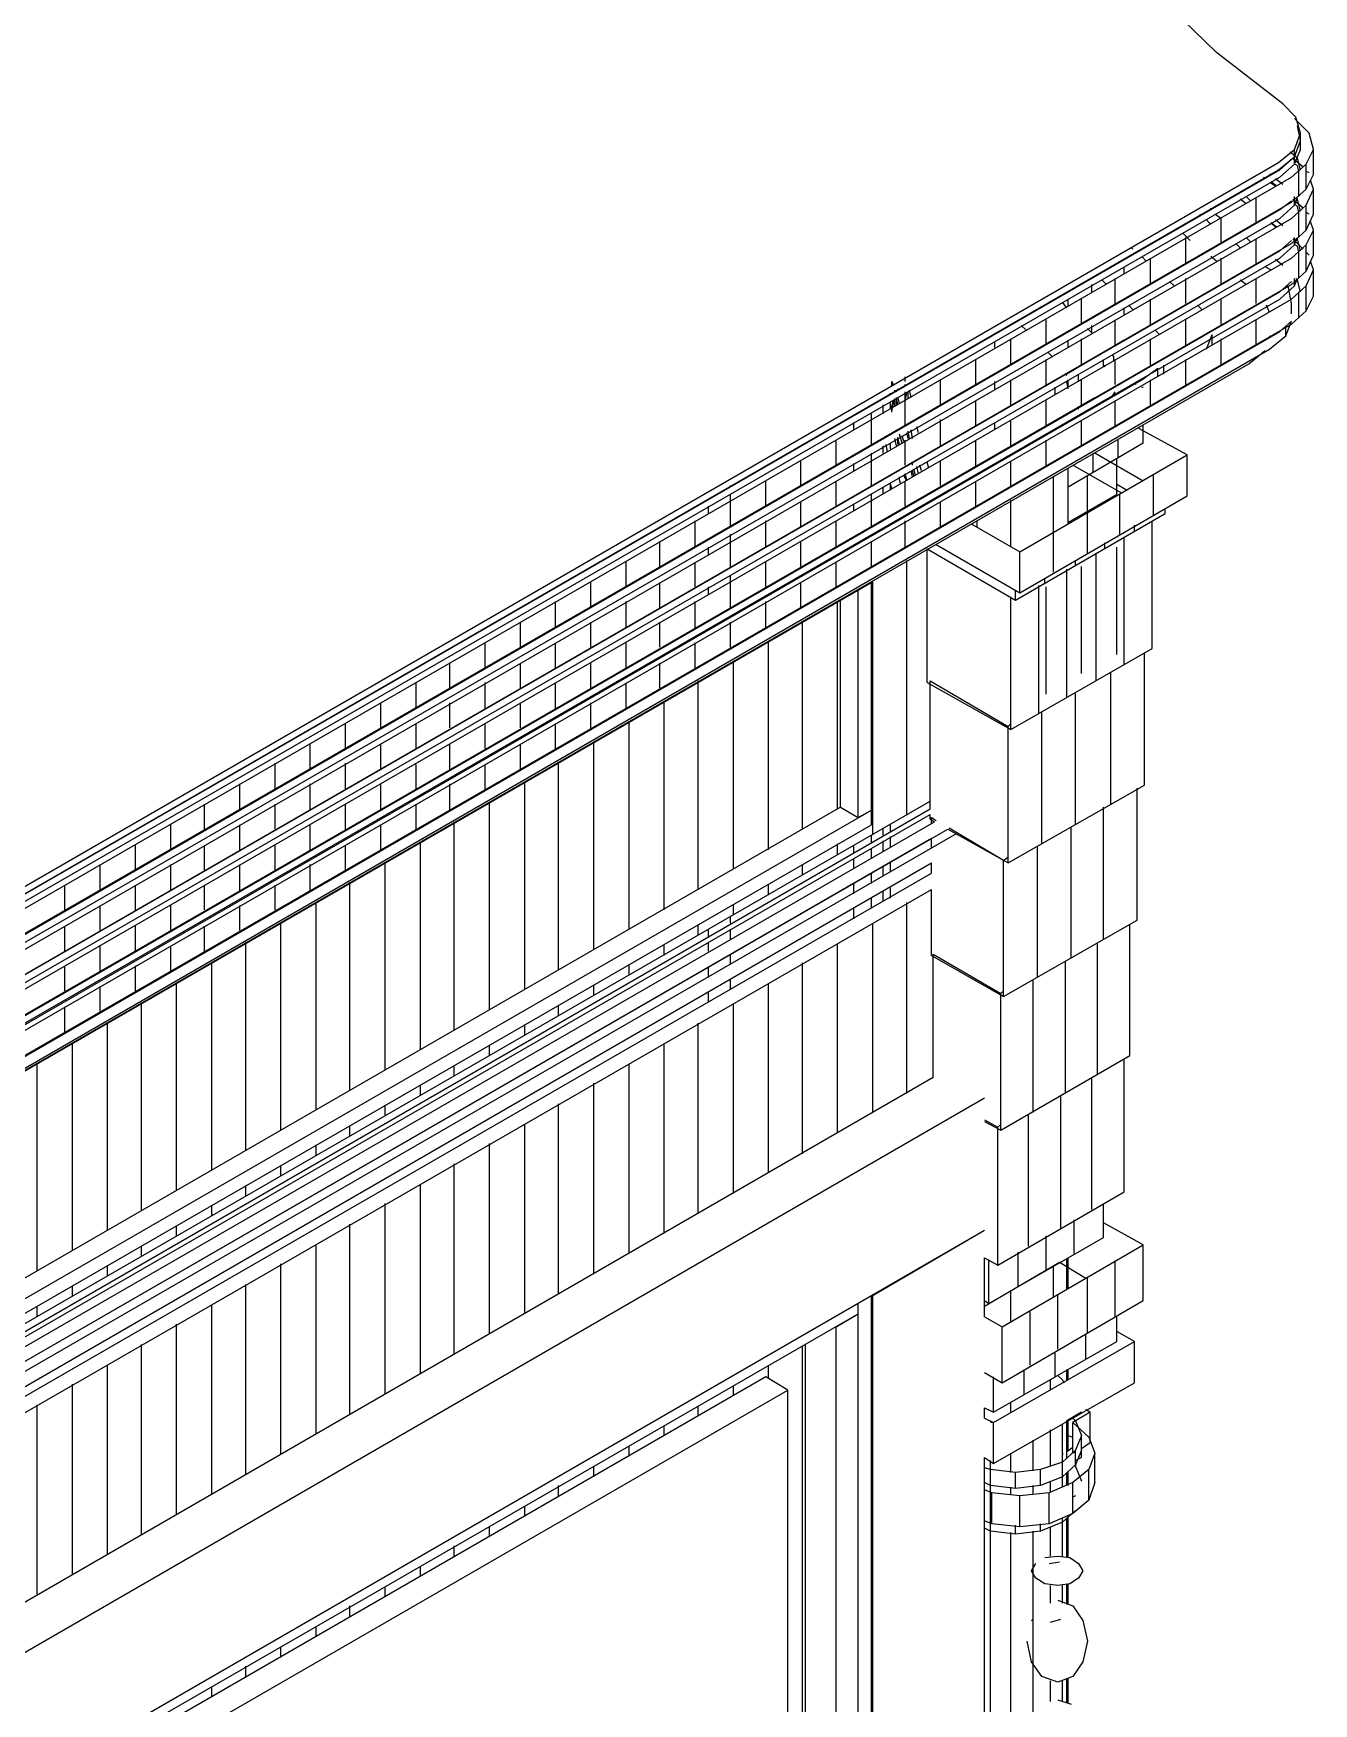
# Model space of a CAD drawing. Header units: inches. Extents: x 0.3 to 16.2, y 0.3 to 11.4.
# Drawn here: x 13.6809 to 14.024, y 8.4667 to 8.9146 of the extents above; entities that cross this region are included whole.
import ezdxf

# ---------------------------------------------------------------- set-up
doc = ezdxf.new("R2010")
doc.units = ezdxf.units.IN
doc.header["$LTSCALE"] = 0.009843
doc.header["$MEASUREMENT"] = 0
doc.layers.add('GEOMETRY', color=7, linetype='Continuous')

msp = doc.modelspace()

# ---------------------------------------------------------------- linework, layer by layer
at = {"layer": 'GEOMETRY'}
for p, q in [((13.99803, 8.90945), (13.98307, 8.92402)), ((14.01575, 8.89567), (13.99803, 8.90945)), ((14.01929, 8.89213), (14.01575, 8.89567)), ((14.02283, 8.8878), (14.0189, 8.89173)), ((14.02047, 8.8878), (14.01929, 8.89213)), ((14.02047, 8.88583), (14.01969, 8.88976)), ((14.0189, 8.88346), (14.02047, 8.8878)), ((14.0189, 8.88346), (14.02047, 8.8878)), ((14.0189, 8.8815), (14.02047, 8.88583)), ((14.0189, 8.8815), (14.02047, 8.88583)), ((14.0189, 8.8815), (14.02047, 8.88583)), ((14.02047, 8.88583), (14.02047, 8.8878)), ((14.02047, 8.88346), (14.02047, 8.88583)), ((14.02402, 8.88346), (14.02283, 8.8878)), ((14.01457, 8.87992), (14.0189, 8.88346)), ((14.01457, 8.87992), (14.0189, 8.88346)), ((14.01457, 8.87795), (14.0189, 8.8815)), ((14.01496, 8.87795), (14.0189, 8.8815)), ((14.01496, 8.87795), (14.0189, 8.8815)), ((14.01969, 8.8811), (14.01772, 8.88268)), ((14.01811, 8.88071), (14.01772, 8.88071)), ((14.0189, 8.88071), (14.0185, 8.8811)), ((14.0189, 8.8815), (14.0189, 8.88346)), ((14.0189, 8.87953), (14.02047, 8.88346)), ((14.0189, 8.87953), (14.0189, 8.8815)), ((14.02126, 8.87874), (14.0189, 8.88071)), ((14.02047, 8.87795), (14.01969, 8.8811)), ((14.02205, 8.87953), (14.02402, 8.88346)), ((14.02205, 8.87953), (14.02402, 8.88346)), ((14.02402, 8.87677), (14.02402, 8.88346)), ((13.32323, 8.48071), (14.01457, 8.87992)), ((13.32323, 8.48071), (14.01457, 8.87992)), ((13.32323, 8.47874), (14.01457, 8.87795)), ((13.32323, 8.47874), (14.01496, 8.87795)), ((13.32323, 8.47874), (14.01496, 8.87795)), ((14.0126, 8.87677), (14.0122, 8.87677)), ((14.01496, 8.87598), (14.0189, 8.87953)), ((14.01811, 8.87598), (14.02205, 8.87953)), ((14.01811, 8.87598), (14.02205, 8.87953)), ((14.01969, 8.87913), (14.0189, 8.87953)), ((14.02008, 8.87756), (14.01969, 8.87913)), ((14.02008, 8.87087), (14.02008, 8.87756)), ((14.02205, 8.87283), (14.02205, 8.87953)), ((14.02283, 8.87717), (14.02205, 8.87756)), ((14.02205, 8.87283), (14.02402, 8.87677)), ((13.32323, 8.47677), (14.01496, 8.87598)), ((13.32323, 8.4748), (14.01811, 8.87598)), ((13.32323, 8.4748), (14.01811, 8.87598)), ((14.00118, 8.87244), (14.00118, 8.87244)), ((14.00433, 8.87205), (14.00433, 8.87205)), ((14.01102, 8.87559), (14.01063, 8.87598)), ((14.01102, 8.87598), (14.01102, 8.87598)), ((14.01417, 8.87362), (14.0126, 8.8748)), ((14.01378, 8.87362), (14.0126, 8.87441)), ((14.01575, 8.87402), (14.01378, 8.87559)), ((14.01811, 8.86929), (14.02205, 8.87283)), ((14.02205, 8.8685), (14.02402, 8.87283)), ((14.02205, 8.8685), (14.02402, 8.87283)), ((14.02402, 8.87283), (14.02323, 8.8752)), ((14.02402, 8.86614), (14.02402, 8.87283)), ((13.32323, 8.46811), (14.01811, 8.86929)), ((13.32323, 8.46772), (14.01496, 8.86732)), ((13.32323, 8.46772), (14.01496, 8.86732)), ((13.32323, 8.46772), (14.01496, 8.86732)), ((13.99646, 8.86732), (13.99646, 8.86772)), ((14.00276, 8.87126), (14.00276, 8.87126)), ((14.00276, 8.87126), (14.00276, 8.87126)), ((14.00591, 8.8689), (14.00433, 8.87008)), ((14.00591, 8.8689), (14.00433, 8.87008)), ((14.00709, 8.86969), (14.00591, 8.87087)), ((14.00866, 8.86378), (14.00866, 8.87047)), ((14.01496, 8.86732), (14.01811, 8.86969)), ((14.01496, 8.86732), (14.01811, 8.86969)), ((14.01496, 8.86732), (14.01811, 8.86969)), ((14.01496, 8.86496), (14.0189, 8.8685)), ((14.01811, 8.86496), (14.02205, 8.8685)), ((14.01811, 8.86496), (14.02205, 8.8685)), ((14.0189, 8.86969), (14.0185, 8.87008)), ((14.0189, 8.8685), (14.0189, 8.87087)), ((14.0189, 8.8685), (14.01969, 8.87047)), ((14.02126, 8.86772), (14.0189, 8.86969)), ((14.01969, 8.86811), (14.0189, 8.8689)), ((14.01969, 8.87008), (14.01929, 8.87047)), ((14.02047, 8.86693), (14.01969, 8.87008)), ((14.02008, 8.86654), (14.01969, 8.86811)), ((14.02205, 8.86181), (14.02205, 8.8685)), ((13.32323, 8.46575), (14.01496, 8.86496)), ((13.32323, 8.46378), (14.01811, 8.86496)), ((13.32323, 8.46378), (14.01811, 8.86496)), ((13.9937, 8.86575), (13.9937, 8.86614)), ((13.99606, 8.86378), (13.99528, 8.86457)), ((13.99646, 8.86339), (13.99606, 8.86378)), ((13.99803, 8.86575), (13.99803, 8.86614)), ((13.99921, 8.86496), (13.99803, 8.86575)), ((13.99921, 8.85827), (13.99921, 8.86496)), ((14.01378, 8.8626), (14.0126, 8.86378)), ((14.01417, 8.8626), (14.0126, 8.86378)), ((14.01575, 8.86299), (14.01378, 8.86457)), ((14.02008, 8.85984), (14.02008, 8.86693)), ((14.02283, 8.86614), (14.02205, 8.86654)), ((14.02205, 8.86181), (14.02402, 8.86614)), ((14.02402, 8.86181), (14.02323, 8.86417)), ((13.32323, 8.45709), (14.01811, 8.85827)), ((13.9878, 8.8622), (13.9878, 8.8626)), ((13.99094, 8.85906), (13.98898, 8.86102)), ((13.98976, 8.85276), (13.98976, 8.85984)), ((14.00433, 8.85709), (14.00315, 8.85827)), ((14.00709, 8.85866), (14.00591, 8.85984)), ((14.00866, 8.85276), (14.00866, 8.85945)), ((14.01496, 8.8563), (14.01811, 8.85906)), ((14.01496, 8.8563), (14.01811, 8.85906)), ((14.01496, 8.8563), (14.01811, 8.85906)), ((14.01811, 8.85827), (14.02205, 8.86181)), ((14.0189, 8.85906), (14.0185, 8.85945)), ((14.0189, 8.85787), (14.0189, 8.85984)), ((14.0189, 8.85787), (14.01969, 8.85984)), ((14.02126, 8.85669), (14.0189, 8.85906)), ((14.01969, 8.85945), (14.01929, 8.85945)), ((14.02047, 8.8563), (14.01969, 8.85945)), ((14.02205, 8.85787), (14.02402, 8.86181)), ((14.02205, 8.85787), (14.02402, 8.86181)), ((14.02402, 8.85512), (14.02402, 8.86181)), ((13.32323, 8.45709), (14.01496, 8.8563)), ((13.32323, 8.45709), (14.01496, 8.8563)), ((13.32323, 8.45709), (14.01496, 8.8563)), ((13.32323, 8.45472), (14.01496, 8.85433)), ((13.32323, 8.45315), (14.01811, 8.85433)), ((13.32323, 8.45315), (14.01811, 8.85433)), ((13.97323, 8.85394), (13.97323, 8.85394)), ((13.97559, 8.85669), (13.9752, 8.85709)), ((13.97638, 8.85591), (13.97638, 8.85591)), ((13.97913, 8.85354), (13.97795, 8.85472)), ((13.98031, 8.84724), (13.98031, 8.85433)), ((13.99803, 8.85354), (13.99646, 8.85472)), ((13.99921, 8.84724), (13.99921, 8.85433)), ((14.01575, 8.85236), (14.01378, 8.85394)), ((14.01496, 8.85433), (14.0189, 8.85787)), ((14.01811, 8.85433), (14.02205, 8.85787)), ((14.01811, 8.85433), (14.02205, 8.85787)), ((14.01969, 8.85748), (14.0189, 8.85787)), ((14.02008, 8.85591), (14.01969, 8.85748)), ((14.02008, 8.84921), (14.02008, 8.85591)), ((14.02205, 8.85079), (14.02205, 8.85787)), ((14.02283, 8.85512), (14.02205, 8.85591)), ((14.02205, 8.85079), (14.02402, 8.85512)), ((13.96575, 8.84961), (13.96575, 8.84961)), ((13.97323, 8.85), (13.97323, 8.85197)), ((14.0126, 8.85118), (14.01102, 8.85197)), ((14.01811, 8.84724), (14.02205, 8.85079)), ((14.02205, 8.84685), (14.02402, 8.85118)), ((14.02205, 8.84685), (14.02402, 8.85118)), ((14.02402, 8.85118), (14.02323, 8.85354)), ((14.02402, 8.84409), (14.02402, 8.85118)), ((13.32323, 8.44646), (14.01811, 8.84724)), ((13.32323, 8.44606), (14.01496, 8.84528)), ((13.32323, 8.44606), (14.01496, 8.84528)), ((13.32323, 8.44606), (14.01496, 8.84528)), ((13.95827, 8.84528), (13.95827, 8.84528)), ((13.96457, 8.84921), (13.96457, 8.84921)), ((13.96457, 8.84528), (13.96457, 8.84724)), ((13.9685, 8.84724), (13.96732, 8.84843)), ((13.97087, 8.84213), (13.97087, 8.84882)), ((13.98661, 8.84685), (13.98543, 8.84803)), ((13.98976, 8.84213), (13.98976, 8.84882)), ((14.00591, 8.84724), (14.00433, 8.84843)), ((14.00866, 8.84213), (14.00866, 8.84882)), ((14.01496, 8.84528), (14.01811, 8.84803)), ((14.01496, 8.84528), (14.01811, 8.84803)), ((14.01496, 8.84528), (14.01811, 8.84803)), ((14.01496, 8.84331), (14.0189, 8.84685)), ((14.01732, 8.84646), (14.01693, 8.84685)), ((14.01811, 8.84213), (14.01732, 8.84646)), ((14.01811, 8.84331), (14.02205, 8.84685)), ((14.01811, 8.84331), (14.02205, 8.84685)), ((14.0189, 8.84685), (14.0189, 8.84882)), ((14.0189, 8.84685), (14.01969, 8.84882)), ((14.01969, 8.84843), (14.01929, 8.84882)), ((14.02047, 8.84528), (14.01969, 8.84843)), ((14.02008, 8.83819), (14.02008, 8.84528)), ((14.02205, 8.84016), (14.02205, 8.84685)), ((13.32323, 8.44409), (14.01496, 8.84331)), ((13.32323, 8.44213), (14.01811, 8.84331)), ((13.32323, 8.44213), (14.01811, 8.84331)), ((13.95512, 8.8437), (13.95512, 8.8437)), ((13.95787, 8.84094), (13.95669, 8.84252)), ((13.95827, 8.84134), (13.95827, 8.84331)), ((13.96181, 8.83661), (13.96181, 8.84331)), ((13.97323, 8.83898), (13.97323, 8.84094)), ((13.97559, 8.84055), (13.97441, 8.84173)), ((13.98031, 8.83661), (13.98031, 8.84331)), ((13.99409, 8.84055), (13.99291, 8.84173)), ((13.99291, 8.84173), (13.99291, 8.84173)), ((13.99921, 8.83661), (13.99921, 8.84331)), ((14.0122, 8.83976), (14.01142, 8.84173)), ((14.01811, 8.84173), (14.01811, 8.84213)), ((14.01811, 8.84173), (14.01811, 8.84213)), ((14.01811, 8.83937), (14.01811, 8.84213)), ((14.02205, 8.84016), (14.02402, 8.84409)), ((13.32323, 8.43543), (14.01811, 8.83661)), ((13.94449, 8.8374), (13.94449, 8.8374)), ((13.94685, 8.83504), (13.94567, 8.83622)), ((13.95236, 8.8311), (13.95236, 8.8378)), ((13.96457, 8.83425), (13.96457, 8.83622)), ((13.97087, 8.8311), (13.97087, 8.8378)), ((13.98031, 8.83622), (13.98031, 8.83661)), ((13.98976, 8.8311), (13.98976, 8.8378)), ((14.00866, 8.8311), (14.00866, 8.8378)), ((14.01496, 8.83465), (14.01811, 8.8374)), ((14.01654, 8.83346), (14.01811, 8.8374)), ((14.01654, 8.83346), (14.01654, 8.83583)), ((14.01811, 8.83661), (14.02205, 8.84016)), ((13.32323, 8.43504), (14.01496, 8.83465)), ((13.93858, 8.83425), (13.93858, 8.83425)), ((13.93858, 8.83031), (13.93858, 8.83189)), ((13.94291, 8.82559), (13.94291, 8.83268)), ((13.97323, 8.83228), (13.95787, 8.82323)), ((13.95827, 8.83031), (13.95827, 8.83228)), ((13.96181, 8.82559), (13.96181, 8.83268)), ((13.96457, 8.83425), (13.96339, 8.83543)), ((13.98031, 8.82559), (13.98031, 8.83268)), ((13.98268, 8.83386), (13.9815, 8.83504)), ((13.99528, 8.82992), (13.99685, 8.83386)), ((13.99528, 8.82992), (13.99685, 8.83386)), ((13.99685, 8.8311), (13.99685, 8.83386)), ((13.99921, 8.82559), (13.99921, 8.83268)), ((14.0122, 8.82992), (14.01654, 8.83346)), ((14.0122, 8.83307), (14.0126, 8.83346)), ((13.32323, 8.43189), (14.0122, 8.82992)), ((13.93346, 8.82047), (13.93346, 8.82717)), ((13.95236, 8.82047), (13.95236, 8.82717)), ((13.95394, 8.82795), (13.95276, 8.82913)), ((13.96772, 8.8252), (13.96772, 8.82717)), ((13.97047, 8.82795), (13.97008, 8.82835)), ((13.97047, 8.82677), (13.97047, 8.82795)), ((13.97087, 8.82047), (13.97087, 8.82717)), ((13.98976, 8.82047), (13.98976, 8.82717)), ((14.00669, 8.82598), (14.01102, 8.82953)), ((13.32283, 8.4311), (14.00669, 8.82598)), ((13.91457, 8.82126), (13.91457, 8.82244)), ((13.91457, 8.82126), (13.91457, 8.82244)), ((13.95787, 8.82283), (13.95748, 8.82323)), ((13.96102, 8.82126), (13.96102, 8.82323)), ((13.96772, 8.82559), (13.96811, 8.8252)), ((13.97795, 8.82165), (13.98228, 8.8248)), ((13.97795, 8.82165), (13.98228, 8.8248)), ((13.98228, 8.82244), (13.98228, 8.8248)), ((13.98386, 8.82323), (13.98386, 8.82559)), ((13.32087, 8.44213), (13.97795, 8.82165)), ((13.32087, 8.44213), (13.97795, 8.82165)), ((13.91063, 8.81772), (13.91063, 8.81811)), ((13.91142, 8.82047), (13.91102, 8.82126)), ((13.91102, 8.82008), (13.91102, 8.82126)), ((13.91102, 8.82008), (13.91102, 8.82047)), ((13.91102, 8.82008), (13.91102, 8.82047)), ((13.91102, 8.82008), (13.91102, 8.82047)), ((13.91142, 8.8185), (13.91142, 8.8185)), ((13.91142, 8.81811), (13.91142, 8.8185)), ((13.91142, 8.8185), (13.91142, 8.8185)), ((13.91142, 8.8185), (13.91142, 8.8185)), ((13.91181, 8.8185), (13.91181, 8.8189)), ((13.91181, 8.8185), (13.91181, 8.8185)), ((13.9122, 8.8185), (13.9122, 8.8189)), ((13.9126, 8.8189), (13.9126, 8.81929)), ((13.91457, 8.82008), (13.91457, 8.82047)), ((13.91457, 8.82008), (13.91457, 8.82047)), ((13.91457, 8.81614), (13.91457, 8.8185)), ((13.91457, 8.81614), (13.91457, 8.8185)), ((13.91457, 8.81614), (13.91496, 8.81811)), ((13.91496, 8.82047), (13.91496, 8.82047)), ((13.91496, 8.82047), (13.91496, 8.82047)), ((13.91535, 8.81654), (13.91535, 8.8185)), ((13.91575, 8.82087), (13.91575, 8.82087)), ((13.91614, 8.81693), (13.91575, 8.8189)), ((13.92402, 8.81496), (13.92402, 8.82165)), ((13.93858, 8.81929), (13.93858, 8.82126)), ((13.94291, 8.81496), (13.94291, 8.82165)), ((13.95472, 8.81772), (13.95472, 8.81969)), ((13.95827, 8.81929), (13.95787, 8.82126)), ((13.95827, 8.81969), (13.95827, 8.82165)), ((13.96181, 8.81496), (13.96181, 8.82165)), ((13.97008, 8.81732), (13.97087, 8.8185)), ((13.97598, 8.82087), (13.97638, 8.82047)), ((13.97795, 8.81969), (13.97835, 8.81969)), ((13.98031, 8.81496), (13.98031, 8.82165)), ((13.31969, 8.44409), (13.96535, 8.81693)), ((13.31969, 8.44409), (13.96535, 8.81693)), ((13.90551, 8.81496), (13.90551, 8.81496)), ((13.90866, 8.81299), (13.90866, 8.81496)), ((13.90866, 8.81299), (13.90866, 8.81496)), ((13.90906, 8.81693), (13.90906, 8.81693)), ((13.90906, 8.81693), (13.90906, 8.81693)), ((13.91063, 8.81378), (13.91063, 8.81575)), ((13.91102, 8.81299), (13.91142, 8.81614)), ((13.91102, 8.81457), (13.91142, 8.81614)), ((13.91102, 8.81457), (13.91142, 8.81614)), ((13.91102, 8.81417), (13.91102, 8.81457)), ((13.91102, 8.81299), (13.91102, 8.81457)), ((13.91181, 8.81457), (13.91142, 8.81614)), ((13.91181, 8.81457), (13.91181, 8.81654)), ((13.9126, 8.81496), (13.9122, 8.81693)), ((13.9122, 8.81496), (13.9122, 8.81654)), ((13.91299, 8.81535), (13.9126, 8.81693)), ((13.91457, 8.80945), (13.91457, 8.81614)), ((13.93346, 8.80945), (13.93346, 8.81614)), ((13.95236, 8.80945), (13.95236, 8.81614)), ((13.96102, 8.81378), (13.96102, 8.81457)), ((13.97087, 8.80945), (13.97087, 8.81614)), ((13.90079, 8.8122), (13.90079, 8.8122)), ((13.90079, 8.8122), (13.90079, 8.8122)), ((13.90079, 8.80827), (13.90079, 8.81024)), ((13.90079, 8.80827), (13.90079, 8.81024)), ((13.90551, 8.81102), (13.90551, 8.8126)), ((13.90551, 8.80394), (13.90551, 8.81102)), ((13.90866, 8.81299), (13.90866, 8.81299)), ((13.90866, 8.8126), (13.90866, 8.81299)), ((13.91811, 8.80748), (13.91772, 8.80906)), ((13.92402, 8.80394), (13.92402, 8.81102)), ((13.93858, 8.80827), (13.93858, 8.81024)), ((13.94291, 8.80394), (13.94291, 8.81063)), ((13.96181, 8.80394), (13.96181, 8.81063)), ((13.97835, 8.80472), (13.97835, 8.80945)), ((13.89606, 8.79882), (13.89606, 8.80551)), ((13.91063, 8.80315), (13.91063, 8.80472)), ((13.9122, 8.80394), (13.91181, 8.80591)), ((13.91299, 8.80433), (13.9126, 8.8063)), ((13.9126, 8.80433), (13.9126, 8.80591)), ((13.91299, 8.80827), (13.91299, 8.80866)), ((13.91378, 8.80472), (13.91299, 8.80709)), ((13.91417, 8.80512), (13.91378, 8.80669)), ((13.91457, 8.79882), (13.91457, 8.80551)), ((13.91535, 8.80591), (13.91496, 8.80748)), ((13.91575, 8.80591), (13.91535, 8.80787)), ((13.91654, 8.80591), (13.91614, 8.80827)), ((13.93346, 8.79843), (13.93346, 8.80551)), ((13.95236, 8.79843), (13.95236, 8.80551)), ((13.97835, 8.80472), (13.95827, 8.79291)), ((13.97165, 8.80079), (13.97165, 8.80551)), ((13.99016, 8.80157), (13.97717, 8.80866)), ((13.88661, 8.79331), (13.88661, 8.8)), ((13.90551, 8.8), (13.90551, 8.80197)), ((13.90551, 8.79331), (13.90551, 8.8)), ((13.90866, 8.80197), (13.90866, 8.80394)), ((13.90984, 8.80236), (13.90945, 8.80433)), ((13.92402, 8.79331), (13.92402, 8.8)), ((13.94291, 8.79331), (13.94291, 8.8)), ((13.94528, 8.77559), (13.99016, 8.80157)), ((13.94528, 8.77559), (13.99016, 8.80157)), ((13.96496, 8.79685), (13.96496, 8.80197)), ((13.97835, 8.79449), (13.96535, 8.80197)), ((13.97126, 8.79094), (13.97126, 8.80039)), ((13.99016, 8.79055), (13.99016, 8.80157)), ((13.90079, 8.79724), (13.90079, 8.79921)), ((13.90079, 8.79724), (13.90079, 8.79921)), ((13.91299, 8.79488), (13.91299, 8.79567)), ((13.91496, 8.79449), (13.91417, 8.79606)), ((13.91496, 8.79488), (13.91457, 8.79646)), ((13.91654, 8.79567), (13.91614, 8.79724)), ((13.91654, 8.79882), (13.91654, 8.79961)), ((13.91693, 8.79567), (13.91654, 8.79724)), ((13.91732, 8.79606), (13.91693, 8.79764)), ((13.91811, 8.79646), (13.91772, 8.79843)), ((13.9189, 8.79724), (13.9185, 8.79882)), ((13.92087, 8.79803), (13.92047, 8.79961)), ((13.95433, 8.78071), (13.95433, 8.79567)), ((13.95827, 8.79291), (13.95827, 8.79803)), ((13.95827, 8.78307), (13.95827, 8.79803)), ((13.95827, 8.78307), (13.95827, 8.79803)), ((13.97244, 8.79134), (13.95945, 8.79882)), ((13.96339, 8.78661), (13.96339, 8.79606)), ((13.9811, 8.78543), (13.9811, 8.79606)), ((13.86772, 8.79291), (13.86772, 8.79331)), ((13.86772, 8.79291), (13.86772, 8.79331)), ((13.87717, 8.7878), (13.87717, 8.79449)), ((13.89606, 8.7878), (13.89606, 8.79449)), ((13.90866, 8.79094), (13.90866, 8.79291)), ((13.91063, 8.7937), (13.91063, 8.79409)), ((13.91063, 8.79213), (13.91063, 8.79409)), ((13.91102, 8.79252), (13.91063, 8.7937)), ((13.91339, 8.7937), (13.91299, 8.79488)), ((13.91457, 8.7878), (13.91457, 8.79449)), ((13.93346, 8.7878), (13.93346, 8.79449)), ((13.95827, 8.79291), (13.95827, 8.79331)), ((13.97126, 8.7937), (13.97402, 8.79213)), ((13.86181, 8.78976), (13.86181, 8.78976)), ((13.86181, 8.78583), (13.86181, 8.7878)), ((13.86772, 8.78898), (13.86772, 8.79094)), ((13.86772, 8.78898), (13.86772, 8.79094)), ((13.86772, 8.78228), (13.86772, 8.78937)), ((13.88661, 8.78228), (13.88661, 8.78898)), ((13.90079, 8.78661), (13.90079, 8.78819)), ((13.90079, 8.78661), (13.90079, 8.78819)), ((13.90551, 8.78898), (13.90551, 8.79094)), ((13.90551, 8.78228), (13.90551, 8.78898)), ((13.92402, 8.78228), (13.92402, 8.78898)), ((13.94291, 8.77677), (13.94291, 8.78937)), ((13.94528, 8.76457), (13.99016, 8.79055)), ((13.97126, 8.79094), (13.95827, 8.78346)), ((13.97205, 8.78031), (13.97205, 8.79094)), ((13.98425, 8.78583), (13.98425, 8.78701)), ((13.85827, 8.77717), (13.85827, 8.78386)), ((13.87717, 8.77677), (13.87717, 8.78386)), ((13.89606, 8.77677), (13.89606, 8.78386)), ((13.91457, 8.77677), (13.91457, 8.78386)), ((13.93228, 8.78307), (13.94528, 8.77559)), ((13.93228, 8.78307), (13.94528, 8.77559)), ((13.93386, 8.78228), (13.93386, 8.78386)), ((13.94409, 8.7626), (13.98425, 8.78583)), ((13.96339, 8.7752), (13.96339, 8.78583)), ((13.97598, 8.7811), (13.97598, 8.78268)), ((13.98071, 8.74961), (13.98071, 8.78386)), ((13.84882, 8.77165), (13.84882, 8.77835)), ((13.86772, 8.77835), (13.86772, 8.78031)), ((13.86772, 8.77835), (13.86772, 8.78031)), ((13.86772, 8.77165), (13.86772, 8.77835)), ((13.88661, 8.77165), (13.88661, 8.77835)), ((13.90551, 8.77165), (13.90551, 8.77835)), ((13.95433, 8.77008), (13.95433, 8.78071)), ((13.96811, 8.77638), (13.96811, 8.77795)), ((13.97323, 8.74528), (13.97323, 8.77953)), ((13.86181, 8.7748), (13.86181, 8.77677)), ((13.91496, 8.70512), (13.91496, 8.77323)), ((13.92047, 8.77638), (13.94409, 8.7626)), ((13.92047, 8.74055), (13.92047, 8.77638)), ((13.92283, 8.77756), (13.94528, 8.76457)), ((13.94528, 8.76457), (13.94528, 8.77559)), ((13.96024, 8.77205), (13.96024, 8.77323)), ((13.96575, 8.74094), (13.96575, 8.7752)), ((13.97126, 8.74803), (13.97126, 8.77677)), ((13.83976, 8.76614), (13.83976, 8.77283)), ((13.85827, 8.76614), (13.85827, 8.77283)), ((13.86772, 8.76732), (13.86772, 8.76929)), ((13.86772, 8.76732), (13.86772, 8.76929)), ((13.87717, 8.76614), (13.87717, 8.77283)), ((13.89606, 8.76614), (13.89606, 8.77283)), ((13.95787, 8.73661), (13.95787, 8.77087)), ((13.96181, 8.74291), (13.96181, 8.77165)), ((13.3748, 8.46102), (13.90551, 8.76732)), ((13.83031, 8.76063), (13.83031, 8.76732)), ((13.84882, 8.76063), (13.84882, 8.76732)), ((13.86181, 8.76417), (13.86181, 8.76614)), ((13.86772, 8.76063), (13.86772, 8.76732)), ((13.88661, 8.76063), (13.88661, 8.76732)), ((13.90197, 8.76535), (13.90551, 8.76732)), ((13.90197, 8.76535), (13.90551, 8.76732)), ((13.90197, 8.70433), (13.90197, 8.76535)), ((13.90551, 8.7063), (13.90551, 8.76732)), ((13.90591, 8.69961), (13.90591, 8.76772)), ((13.94409, 8.7626), (13.94409, 8.76535)), ((13.95039, 8.73228), (13.95039, 8.76654)), ((13.95197, 8.76732), (13.95197, 8.7685)), ((13.95236, 8.7374), (13.95236, 8.76614)), ((13.82087, 8.75512), (13.82087, 8.7622)), ((13.83976, 8.75512), (13.83976, 8.7622)), ((13.85827, 8.75512), (13.85827, 8.7622)), ((13.87717, 8.75512), (13.87717, 8.7622)), ((13.89646, 8.70669), (13.89646, 8.7622)), ((13.89724, 8.70709), (13.89724, 8.7626)), ((13.94291, 8.72795), (13.94291, 8.76339)), ((13.94291, 8.72953), (13.94291, 8.76339)), ((13.81142, 8.75), (13.81142, 8.75669)), ((13.83031, 8.75), (13.83031, 8.75669)), ((13.84882, 8.75), (13.84882, 8.75669)), ((13.86772, 8.75), (13.86772, 8.75669)), ((13.88701, 8.70118), (13.88701, 8.75709)), ((13.80197, 8.74449), (13.80197, 8.75118)), ((13.82087, 8.74449), (13.82087, 8.75118)), ((13.83976, 8.74449), (13.83976, 8.75118)), ((13.85827, 8.74449), (13.85827, 8.75118)), ((13.87795, 8.69567), (13.87795, 8.75157)), ((13.94291, 8.72795), (13.98071, 8.74961)), ((13.97874, 8.71299), (13.97874, 8.74843)), ((13.79252, 8.73898), (13.79252, 8.74567)), ((13.81142, 8.73898), (13.81142, 8.74567)), ((13.83031, 8.73898), (13.83031, 8.74567)), ((13.84882, 8.73898), (13.84882, 8.74567)), ((13.8685, 8.69055), (13.8685, 8.74606)), ((13.96969, 8.70787), (13.96969, 8.74331)), ((13.78346, 8.73346), (13.78346, 8.74055)), ((13.80197, 8.73346), (13.80197, 8.74055)), ((13.82087, 8.73346), (13.82087, 8.74055)), ((13.83976, 8.73346), (13.83976, 8.74016)), ((13.85906, 8.68504), (13.85906, 8.74094)), ((13.92047, 8.74055), (13.94291, 8.72795)), ((13.92126, 8.74094), (13.94213, 8.72874)), ((13.92126, 8.74094), (13.94213, 8.72874)), ((13.92126, 8.70669), (13.92126, 8.74094)), ((13.96024, 8.70236), (13.96024, 8.7378)), ((13.96969, 8.71181), (13.96969, 8.74055)), ((13.77402, 8.72835), (13.77402, 8.73504)), ((13.79252, 8.72835), (13.79252, 8.73504)), ((13.81142, 8.72835), (13.81142, 8.73504)), ((13.83031, 8.72795), (13.83031, 8.73504)), ((13.85, 8.67953), (13.85, 8.73543)), ((13.96024, 8.70669), (13.96024, 8.73543)), ((13.76457, 8.72283), (13.76457, 8.72953)), ((13.78346, 8.72283), (13.78346, 8.72953)), ((13.80197, 8.72283), (13.80197, 8.72953)), ((13.82087, 8.72283), (13.82087, 8.72953)), ((13.84055, 8.67441), (13.84055, 8.72992)), ((13.94213, 8.72874), (13.94291, 8.72953)), ((13.94213, 8.72874), (13.94291, 8.72953)), ((13.94213, 8.69213), (13.94213, 8.72874)), ((13.95118, 8.69724), (13.95118, 8.73268)), ((13.95118, 8.70118), (13.95118, 8.72992)), ((13.75512, 8.71732), (13.75512, 8.72402)), ((13.77402, 8.71732), (13.77402, 8.72402)), ((13.79252, 8.71732), (13.79252, 8.72402)), ((13.81142, 8.71732), (13.81142, 8.72402)), ((13.8311, 8.6689), (13.8311, 8.72441)), ((13.74567, 8.71181), (13.74567, 8.7189)), ((13.76457, 8.71181), (13.76457, 8.7189)), ((13.78346, 8.71181), (13.78346, 8.7185)), ((13.80197, 8.71181), (13.80197, 8.7185)), ((13.82165, 8.66339), (13.82165, 8.71929)), ((13.73622, 8.70669), (13.73622, 8.71339)), ((13.75512, 8.7063), (13.75512, 8.71339)), ((13.77402, 8.7063), (13.77402, 8.71339)), ((13.79252, 8.7063), (13.79252, 8.71339)), ((13.8126, 8.65827), (13.8126, 8.71378)), ((13.94213, 8.69213), (13.97874, 8.71299)), ((13.97677, 8.67677), (13.97677, 8.7122)), ((13.37047, 8.39094), (13.92126, 8.70866)), ((13.37047, 8.38858), (13.92126, 8.70669)), ((13.37047, 8.38858), (13.92126, 8.70669)), ((13.3748, 8.4), (13.90551, 8.7063)), ((13.3748, 8.4), (13.90551, 8.7063)), ((13.89724, 8.70709), (13.37835, 8.40748)), ((13.72677, 8.70118), (13.72677, 8.70787)), ((13.74567, 8.70118), (13.74567, 8.70787)), ((13.76457, 8.70118), (13.76457, 8.70787)), ((13.78346, 8.70118), (13.78346, 8.70787)), ((13.80315, 8.65276), (13.80315, 8.70827)), ((13.89724, 8.70709), (13.90197, 8.70433)), ((13.90197, 8.70433), (13.90551, 8.7063)), ((13.90551, 8.70236), (13.90551, 8.7063)), ((13.96772, 8.67165), (13.96772, 8.70709)), ((13.37047, 8.3874), (13.92126, 8.70512)), ((13.37047, 8.38465), (13.92244, 8.70315)), ((13.37047, 8.38465), (13.92244, 8.70315)), ((13.3748, 8.39606), (13.90551, 8.70236)), ((13.71772, 8.69567), (13.71772, 8.70236)), ((13.73622, 8.69567), (13.73622, 8.70236)), ((13.75512, 8.69567), (13.75512, 8.70236)), ((13.77402, 8.69567), (13.77402, 8.70236)), ((13.7937, 8.64724), (13.7937, 8.70315)), ((13.90866, 8.69961), (13.90866, 8.70157)), ((13.91063, 8.70039), (13.91063, 8.70236)), ((13.92126, 8.70394), (13.92126, 8.70512)), ((13.92126, 8.70394), (13.92244, 8.70315)), ((13.92165, 8.70433), (13.92283, 8.70354)), ((13.92165, 8.70433), (13.92283, 8.70354)), ((13.92165, 8.70276), (13.92165, 8.70433)), ((13.92638, 8.70157), (13.94094, 8.69291)), ((13.92638, 8.70157), (13.94094, 8.69291)), ((13.95906, 8.66654), (13.95906, 8.70157)), ((13.96772, 8.67559), (13.96772, 8.70433)), ((13.37047, 8.38071), (13.92598, 8.70118)), ((13.37047, 8.37795), (13.92835, 8.7)), ((13.37047, 8.37795), (13.92835, 8.7)), ((13.37047, 8.38071), (13.92165, 8.69882)), ((13.78465, 8.64213), (13.78465, 8.69764)), ((13.89646, 8.69449), (13.89646, 8.69724)), ((13.90551, 8.69764), (13.90551, 8.69961)), ((13.90866, 8.69528), (13.90866, 8.69803)), ((13.91063, 8.69646), (13.91063, 8.69921)), ((13.92165, 8.69606), (13.92165, 8.69882)), ((13.92598, 8.70118), (13.94213, 8.69213)), ((13.95906, 8.67047), (13.95906, 8.69921)), ((13.70827, 8.69016), (13.70827, 8.69685)), ((13.72677, 8.69016), (13.72677, 8.69685)), ((13.74567, 8.69016), (13.74567, 8.69685)), ((13.76457, 8.69016), (13.76457, 8.69685)), ((13.90079, 8.69488), (13.90079, 8.69685)), ((13.90079, 8.69488), (13.90079, 8.69685)), ((13.90079, 8.69055), (13.90079, 8.69331)), ((13.90079, 8.69055), (13.90079, 8.69331)), ((13.90551, 8.69331), (13.90551, 8.69606)), ((13.91063, 8.68976), (13.91063, 8.69252)), ((13.94094, 8.69291), (13.94213, 8.6937)), ((13.94094, 8.69291), (13.94213, 8.6937)), ((13.94094, 8.6563), (13.94094, 8.69291)), ((13.95, 8.66142), (13.95, 8.69646)), ((13.95, 8.66535), (13.95, 8.69409)), ((13.37047, 8.37362), (13.92165, 8.69213)), ((13.37047, 8.37362), (13.92165, 8.69213)), ((13.37047, 8.37126), (13.92165, 8.68937)), ((13.37047, 8.37126), (13.92165, 8.68937)), ((13.69882, 8.68465), (13.69882, 8.69173)), ((13.71772, 8.68465), (13.71772, 8.69173)), ((13.73622, 8.68465), (13.73622, 8.69173)), ((13.75512, 8.68465), (13.75512, 8.69173)), ((13.7752, 8.63661), (13.7752, 8.69213)), ((13.88701, 8.68898), (13.88701, 8.69173)), ((13.90551, 8.68661), (13.90551, 8.68937)), ((13.90866, 8.68858), (13.90866, 8.69134)), ((13.92165, 8.68937), (13.92165, 8.69213)), ((13.37047, 8.36693), (13.92165, 8.68504)), ((13.68937, 8.67953), (13.68937, 8.68622)), ((13.70827, 8.67953), (13.70827, 8.68622)), ((13.72677, 8.67953), (13.72677, 8.68622)), ((13.74567, 8.67953), (13.74567, 8.68622)), ((13.76575, 8.6311), (13.76575, 8.68701)), ((13.87795, 8.68346), (13.87795, 8.68622)), ((13.90079, 8.68386), (13.90079, 8.68661)), ((13.90079, 8.68386), (13.90079, 8.68661)), ((13.90866, 8.68189), (13.90866, 8.68465)), ((13.91063, 8.68268), (13.91063, 8.68543)), ((13.92165, 8.66732), (13.92165, 8.68504)), ((13.69882, 8.67402), (13.69882, 8.68071)), ((13.71772, 8.67402), (13.71772, 8.68071)), ((13.73622, 8.67402), (13.73622, 8.68071)), ((13.75669, 8.62598), (13.75669, 8.6815)), ((13.8685, 8.67835), (13.8685, 8.6811)), ((13.90079, 8.67717), (13.90079, 8.67992)), ((13.90079, 8.67717), (13.90079, 8.67992)), ((13.90551, 8.67992), (13.90551, 8.68268)), ((13.91496, 8.63031), (13.91496, 8.6815)), ((13.68937, 8.6685), (13.68937, 8.6752)), ((13.70827, 8.6685), (13.70827, 8.6752)), ((13.72677, 8.6685), (13.72677, 8.6752)), ((13.74724, 8.62047), (13.74724, 8.67598)), ((13.85906, 8.67283), (13.85906, 8.67559)), ((13.86772, 8.67598), (13.86772, 8.67795)), ((13.86772, 8.67598), (13.86772, 8.67795)), ((13.90591, 8.6252), (13.90591, 8.67598)), ((13.94094, 8.6563), (13.97677, 8.67677)), ((13.9748, 8.64055), (13.9748, 8.67559)), ((13.7378, 8.61496), (13.7378, 8.67087)), ((13.86181, 8.67244), (13.86181, 8.67441)), ((13.86181, 8.6685), (13.86181, 8.67087)), ((13.86772, 8.67165), (13.86772, 8.67441)), ((13.86772, 8.67165), (13.86772, 8.67441)), ((13.89646, 8.61969), (13.89646, 8.67047)), ((13.96614, 8.63543), (13.96614, 8.67047)), ((13.69882, 8.66299), (13.69882, 8.67008)), ((13.71772, 8.66299), (13.71772, 8.66969)), ((13.85, 8.66732), (13.85, 8.67008)), ((13.86772, 8.66496), (13.86772, 8.66772)), ((13.86772, 8.66496), (13.86772, 8.66772)), ((13.92165, 8.66732), (13.94094, 8.6563)), ((13.92205, 8.66772), (13.94016, 8.65709)), ((13.92205, 8.66772), (13.94016, 8.65709)), ((13.92205, 8.63465), (13.92205, 8.66772)), ((13.95748, 8.63031), (13.95748, 8.66575)), ((13.96614, 8.63937), (13.96614, 8.66811)), ((13.68937, 8.65787), (13.68937, 8.66457)), ((13.70827, 8.65748), (13.70827, 8.66457)), ((13.72874, 8.60984), (13.72874, 8.66535)), ((13.84055, 8.6622), (13.84055, 8.66496)), ((13.86181, 8.66142), (13.86181, 8.66417)), ((13.88701, 8.61417), (13.88701, 8.66535)), ((13.95748, 8.63425), (13.95748, 8.66299)), ((13.69882, 8.65236), (13.69882, 8.65906)), ((13.71929, 8.60433), (13.71929, 8.65984)), ((13.8311, 8.65669), (13.8311, 8.65945)), ((13.86181, 8.65472), (13.86181, 8.65748)), ((13.86772, 8.65827), (13.86772, 8.66102)), ((13.86772, 8.65827), (13.86772, 8.66102)), ((13.87795, 8.60906), (13.87795, 8.65984)), ((13.94016, 8.65709), (13.94094, 8.65787)), ((13.94016, 8.65709), (13.94094, 8.65787)), ((13.94016, 8.62047), (13.94016, 8.65709)), ((13.94882, 8.6252), (13.94882, 8.66063)), ((13.94882, 8.62953), (13.94882, 8.65827)), ((13.68937, 8.64685), (13.68937, 8.65354)), ((13.70984, 8.59882), (13.70984, 8.65472)), ((13.82165, 8.65118), (13.82165, 8.65394)), ((13.8685, 8.60354), (13.8685, 8.65433)), ((13.70079, 8.5937), (13.70079, 8.64921)), ((13.8126, 8.64606), (13.8126, 8.64882)), ((13.85906, 8.59803), (13.85906, 8.64921)), ((13.69134, 8.58819), (13.69134, 8.6437)), ((13.80315, 8.64055), (13.80315, 8.64331)), ((13.85, 8.59291), (13.85, 8.6437)), ((13.94016, 8.62047), (13.9748, 8.64055)), ((13.97323, 8.60394), (13.97323, 8.63937)), ((13.92205, 8.63465), (13.36693, 8.31378)), ((13.68189, 8.58268), (13.68189, 8.63858)), ((13.7937, 8.63504), (13.7937, 8.6378)), ((13.84055, 8.5874), (13.84055, 8.63819)), ((13.78465, 8.62992), (13.78465, 8.63268)), ((13.8311, 8.58189), (13.8311, 8.63307)), ((13.96457, 8.59921), (13.96457, 8.63425)), ((13.96457, 8.60315), (13.96457, 8.63189)), ((13.36693, 8.30039), (13.93583, 8.62913)), ((13.36693, 8.30039), (13.93583, 8.62913)), ((13.7752, 8.62441), (13.7752, 8.62717)), ((13.82165, 8.57677), (13.82165, 8.62756)), ((13.9563, 8.59409), (13.9563, 8.62953)), ((13.9563, 8.59843), (13.9563, 8.62717)), ((13.76575, 8.6189), (13.76575, 8.62165)), ((13.8126, 8.57126), (13.8126, 8.62205)), ((13.93583, 8.62323), (13.93937, 8.62126)), ((13.93583, 8.62323), (13.93937, 8.62126)), ((13.93583, 8.62283), (13.94016, 8.62047)), ((13.93937, 8.62126), (13.94016, 8.62205)), ((13.93937, 8.62126), (13.94016, 8.62205)), ((13.93937, 8.58425), (13.93937, 8.62126)), ((13.94764, 8.58937), (13.94764, 8.6248)), ((13.94764, 8.59331), (13.94764, 8.62205)), ((13.75669, 8.61378), (13.75669, 8.61654)), ((13.80315, 8.56575), (13.80315, 8.61693)), ((13.74724, 8.60827), (13.74724, 8.61102)), ((13.7937, 8.56063), (13.7937, 8.61142)), ((13.7378, 8.60276), (13.7378, 8.60551)), ((13.78465, 8.55512), (13.78465, 8.60591)), ((13.93937, 8.58425), (13.97323, 8.60394)), ((13.72874, 8.59764), (13.72874, 8.60039)), ((13.7752, 8.54961), (13.7752, 8.60079)), ((13.96772, 8.59173), (13.96772, 8.60079)), ((13.71929, 8.59213), (13.71929, 8.59488)), ((13.76575, 8.54449), (13.76575, 8.59528)), ((13.95984, 8.5874), (13.95984, 8.59646)), ((13.97835, 8.58976), (13.96772, 8.59567)), ((13.36496, 8.26378), (13.93583, 8.5937)), ((13.75669, 8.53898), (13.75669, 8.58976)), ((13.90551, 8.57598), (13.93583, 8.5937)), ((13.90551, 8.57598), (13.93583, 8.5937)), ((13.93701, 8.57402), (13.96772, 8.59173)), ((13.94055, 8.56772), (13.97835, 8.58976)), ((13.94055, 8.56772), (13.97835, 8.58976)), ((13.95236, 8.58268), (13.95236, 8.59213)), ((13.97835, 8.5748), (13.97835, 8.58976)), ((13.70984, 8.58661), (13.70984, 8.58937)), ((13.93583, 8.58622), (13.93937, 8.58425)), ((13.93583, 8.57047), (13.93583, 8.58622)), ((13.95591, 8.58504), (13.93583, 8.57323)), ((13.93701, 8.57402), (13.93701, 8.58583)), ((13.94488, 8.57835), (13.94488, 8.5878)), ((13.96299, 8.58071), (13.95591, 8.58504)), ((13.95787, 8.57795), (13.95787, 8.58583)), ((13.95827, 8.57795), (13.95827, 8.58622)), ((13.95827, 8.57795), (13.95827, 8.58622)), ((13.95827, 8.57795), (13.95827, 8.58622)), ((13.97087, 8.57047), (13.97087, 8.58543)), ((13.70079, 8.5815), (13.70079, 8.58425)), ((13.74724, 8.53346), (13.74724, 8.58465)), ((13.95433, 8.57559), (13.95433, 8.58386)), ((13.96339, 8.56614), (13.96339, 8.5811)), ((13.69134, 8.57598), (13.69134, 8.57874)), ((13.7378, 8.52835), (13.7378, 8.57913)), ((13.90591, 8.03583), (13.90591, 8.57638)), ((13.94291, 8.56929), (13.94291, 8.57756)), ((13.95551, 8.56181), (13.95551, 8.57638)), ((13.68189, 8.57047), (13.68189, 8.57323)), ((13.72874, 8.52283), (13.72874, 8.57362)), ((13.90197, 8.57126), (13.90197, 8.57402)), ((13.90551, 8.02205), (13.90551, 8.57598)), ((13.93583, 8.5748), (13.93701, 8.57402)), ((13.94055, 8.55276), (13.97835, 8.5748)), ((13.94803, 8.55748), (13.94803, 8.57205)), ((13.38898, 8.2752), (13.90197, 8.57126)), ((13.71929, 8.51732), (13.71929, 8.5685)), ((13.89606, 8.56772), (13.90197, 8.57126)), ((13.89606, 8.56772), (13.90197, 8.57126)), ((13.89606, 8.02756), (13.89606, 8.56772)), ((13.90197, 8.0311), (13.90197, 8.57126)), ((13.93583, 8.57047), (13.94055, 8.56772)), ((13.93583, 8.57047), (13.94055, 8.56772)), ((13.94055, 8.55276), (13.94055, 8.56772)), ((13.97126, 8.56378), (13.97126, 8.57047)), ((13.70984, 8.5122), (13.70984, 8.56299)), ((13.8878, 8.03228), (13.8878, 8.56299)), ((13.93819, 8.54213), (13.97598, 8.56378)), ((13.93819, 8.54213), (13.97598, 8.56378)), ((13.93819, 8.54488), (13.97126, 8.56378)), ((13.96299, 8.55906), (13.96299, 8.56575)), ((13.97598, 8.56378), (13.97126, 8.56654)), ((13.97598, 8.55276), (13.97598, 8.56378)), ((13.88701, 8.03189), (13.88701, 8.5626)), ((13.95472, 8.55433), (13.95472, 8.56102)), ((13.87717, 8.55433), (13.3937, 8.2752)), ((13.70079, 8.50669), (13.70079, 8.55748)), ((13.88307, 8.55079), (13.87717, 8.55433)), ((13.87795, 8.55394), (13.87795, 8.55748)), ((13.93583, 8.55551), (13.94055, 8.55276)), ((13.93819, 8.54488), (13.93819, 8.55433)), ((13.94646, 8.54961), (13.94646, 8.5563)), ((13.95551, 8.55472), (13.95669, 8.55354)), ((13.95787, 8.55354), (13.95787, 8.5563)), ((13.95827, 8.55354), (13.95827, 8.5563)), ((13.95827, 8.55354), (13.95827, 8.5563)), ((13.95827, 8.55354), (13.95827, 8.5563)), ((13.95827, 8.55354), (13.95827, 8.5563)), ((13.39961, 8.27165), (13.88307, 8.55079)), ((13.39961, 8.27165), (13.88307, 8.55079)), ((13.69134, 8.50118), (13.69134, 8.55236)), ((13.8685, 8.54921), (13.8685, 8.55197)), ((13.88307, 8.03504), (13.88307, 8.55079)), ((13.93819, 8.5311), (13.97598, 8.55276)), ((13.95354, 8.55079), (13.95354, 8.55354)), ((13.95669, 8.55354), (13.95709, 8.55276)), ((13.68189, 8.49606), (13.68189, 8.54685)), ((13.85906, 8.54409), (13.85906, 8.54646)), ((13.93583, 8.54606), (13.93819, 8.54488)), ((13.93583, 8.54331), (13.93583, 8.54606)), ((13.94291, 8.54488), (13.94291, 8.54764)), ((13.96181, 8.54488), (13.95787, 8.54252)), ((13.96417, 8.54488), (13.95945, 8.54213)), ((13.96417, 8.54488), (13.95945, 8.54213)), ((13.96299, 8.54567), (13.96417, 8.54488)), ((13.96417, 8.53661), (13.96417, 8.54488)), ((13.85, 8.53858), (13.85, 8.54134)), ((13.93583, 8.54331), (13.93819, 8.54213)), ((13.93583, 8.54331), (13.93819, 8.54213)), ((13.93819, 8.54213), (13.9374, 8.54213)), ((13.93819, 8.54213), (13.9374, 8.54213)), ((13.93819, 8.5311), (13.93819, 8.54213)), ((13.95669, 8.5248), (13.95669, 8.54173)), ((13.95669, 8.54173), (13.95669, 8.54173)), ((13.95787, 8.53425), (13.95787, 8.54252)), ((13.95787, 8.53268), (13.95787, 8.54252)), ((13.95827, 8.53465), (13.95827, 8.54291)), ((13.95827, 8.53465), (13.95827, 8.54291)), ((13.95827, 8.53465), (13.95827, 8.54252)), ((13.95827, 8.53465), (13.95827, 8.54252)), ((13.95945, 8.54331), (13.96024, 8.54252)), ((13.95945, 8.54213), (13.96378, 8.53819)), ((13.95945, 8.53386), (13.95945, 8.54213)), ((13.96024, 8.54252), (13.96181, 8.53858)), ((13.84055, 8.53307), (13.84055, 8.53583)), ((13.94882, 8.52913), (13.94882, 8.5374)), ((13.95354, 8.53031), (13.95354, 8.54016)), ((13.95354, 8.53031), (13.95354, 8.54016)), ((13.95827, 8.53858), (13.95945, 8.53819)), ((13.96181, 8.53858), (13.96024, 8.53465)), ((13.96181, 8.53858), (13.96024, 8.53465)), ((13.96181, 8.53465), (13.96181, 8.53858)), ((13.96417, 8.53661), (13.96181, 8.53504)), ((13.96378, 8.53819), (13.96535, 8.53386)), ((13.93583, 8.53268), (13.93819, 8.5311)), ((13.93583, 8.03976), (13.93583, 8.53268)), ((13.9374, 7.97205), (13.9374, 8.53189)), ((13.94291, 8.52874), (13.94291, 8.53386)), ((13.94291, 8.52874), (13.94291, 8.53386)), ((13.95669, 8.5315), (13.95079, 8.52953)), ((13.95669, 8.5315), (13.95079, 8.52953)), ((13.96024, 8.53465), (13.95669, 8.5315)), ((13.96024, 8.53465), (13.95669, 8.5315)), ((13.95669, 8.53386), (13.95669, 8.53346)), ((13.95669, 8.53386), (13.95669, 8.53346)), ((13.95669, 8.53346), (13.95669, 8.53346)), ((13.95669, 8.52953), (13.95669, 8.53346)), ((13.95669, 8.52756), (13.95669, 8.5315)), ((13.95945, 8.53543), (13.95787, 8.53425)), ((13.95945, 8.53543), (13.95787, 8.53425)), ((13.96024, 8.53425), (13.95945, 8.53386)), ((13.96181, 8.53465), (13.96024, 8.53071)), ((13.96024, 8.53071), (13.96024, 8.53465)), ((13.96181, 8.53268), (13.96024, 8.53189)), ((13.96181, 8.53268), (13.96181, 8.53543)), ((13.96535, 8.53386), (13.96378, 8.52953)), ((13.96535, 8.53386), (13.96378, 8.52953)), ((13.96535, 8.52598), (13.96535, 8.53386)), ((13.8311, 8.52756), (13.8311, 8.53031)), ((13.9374, 8.52953), (13.93583, 8.52992)), ((13.9374, 8.52953), (13.93583, 8.52992)), ((13.94409, 8.52874), (13.9374, 8.52953)), ((13.9374, 8.5252), (13.9374, 8.52953)), ((13.94409, 8.52874), (13.9374, 8.52953)), ((13.95079, 8.52953), (13.94409, 8.52874)), ((13.95079, 8.52953), (13.94409, 8.52874)), ((13.94409, 8.52441), (13.94409, 8.52874)), ((13.95079, 8.5252), (13.95079, 8.52953)), ((13.95669, 8.52756), (13.95079, 8.5252)), ((13.96024, 8.53071), (13.95669, 8.52756)), ((13.95787, 8.5252), (13.95787, 8.52874)), ((13.95787, 8.5252), (13.95787, 8.52874)), ((13.95827, 8.5252), (13.95827, 8.52913)), ((13.95827, 8.5252), (13.95827, 8.52913)), ((13.95827, 8.5252), (13.95827, 8.52874)), ((13.95827, 8.5252), (13.95827, 8.52874)), ((13.96378, 8.52953), (13.95945, 8.52598)), ((13.96378, 8.52953), (13.95945, 8.52598)), ((13.96024, 8.53071), (13.96024, 8.53031)), ((13.96024, 8.53031), (13.96181, 8.52638)), ((13.96378, 8.52126), (13.96378, 8.52953)), ((13.82165, 8.52244), (13.82165, 8.5252)), ((13.9374, 8.5252), (13.93583, 8.52598)), ((13.9378, 8.52323), (13.93583, 8.52402)), ((13.9378, 8.52323), (13.93583, 8.52402)), ((13.94409, 8.52441), (13.9374, 8.5252)), ((13.94528, 8.52244), (13.9378, 8.52323)), ((13.9378, 8.51496), (13.9378, 8.52323)), ((13.94528, 8.52244), (13.9378, 8.52323)), ((13.94291, 8.52283), (13.94291, 8.5248)), ((13.94291, 8.52283), (13.94291, 8.5248)), ((13.95079, 8.5252), (13.94409, 8.52441)), ((13.95315, 8.52323), (13.94528, 8.52244)), ((13.95315, 8.52323), (13.94528, 8.52244)), ((13.94528, 8.51417), (13.94528, 8.52244)), ((13.94882, 8.52283), (13.94882, 8.5252)), ((13.95945, 8.52598), (13.95315, 8.52323)), ((13.95945, 8.52598), (13.95315, 8.52323)), ((13.95315, 8.51496), (13.95315, 8.52323)), ((13.95354, 8.52362), (13.95354, 8.52638)), ((13.95354, 8.52362), (13.95354, 8.52638)), ((13.95945, 8.51772), (13.95945, 8.52598)), ((13.96024, 8.52244), (13.95945, 8.52205)), ((13.96024, 8.52244), (13.95945, 8.52205)), ((13.96535, 8.52598), (13.96378, 8.52126)), ((13.8126, 8.51693), (13.8126, 8.51969)), ((13.96024, 8.5185), (13.95669, 8.51535)), ((13.96378, 8.52126), (13.95945, 8.51772)), ((13.80315, 8.51142), (13.80315, 8.51417)), ((13.9378, 8.51496), (13.93583, 8.51575)), ((13.9374, 8.51299), (13.93583, 8.51378)), ((13.9378, 8.51732), (13.9374, 8.51732)), ((13.9374, 8.51299), (13.9374, 8.51732)), ((13.9378, 8.51732), (13.9374, 8.51732)), ((13.94528, 8.51417), (13.9378, 8.51496)), ((13.94409, 8.5122), (13.94409, 8.51457)), ((13.95315, 8.51496), (13.94528, 8.51417)), ((13.95669, 8.51535), (13.95079, 8.51299)), ((13.95079, 8.51299), (13.95079, 8.51496)), ((13.95945, 8.51772), (13.95315, 8.51496)), ((13.95354, 8.5063), (13.95354, 8.51417)), ((13.95354, 8.5063), (13.95354, 8.51417)), ((13.95669, 8.5063), (13.95669, 8.51654)), ((13.95669, 8.51535), (13.95669, 8.51654)), ((13.95787, 8.50591), (13.95787, 8.51654)), ((13.95787, 8.50591), (13.95787, 8.51654)), ((13.95827, 8.50591), (13.95827, 8.51693)), ((13.95827, 8.50591), (13.95827, 8.51693)), ((13.95827, 8.50591), (13.95827, 8.51654)), ((13.95827, 8.50591), (13.95827, 8.51654)), ((13.7937, 8.5063), (13.7937, 8.50906)), ((13.94409, 8.5122), (13.9374, 8.51299)), ((13.94291, 8.09449), (13.94291, 8.5126)), ((13.94291, 8.09449), (13.94291, 8.5126)), ((13.95079, 8.51299), (13.94409, 8.5122)), ((13.94882, 8.09488), (13.94882, 8.51299)), ((13.95197, 8.50591), (13.95551, 8.5063)), ((13.95315, 8.50433), (13.95591, 8.50472)), ((13.95551, 8.5063), (13.95866, 8.50591)), ((13.95866, 8.50591), (13.96102, 8.50433)), ((13.78465, 8.50079), (13.78465, 8.50354)), ((13.94843, 8.50236), (13.94961, 8.50433)), ((13.94961, 8.50039), (13.94843, 8.50236)), ((13.95197, 8.49882), (13.94961, 8.50039)), ((13.96102, 8.50039), (13.95866, 8.49882)), ((13.96102, 8.50433), (13.9622, 8.50236)), ((13.9622, 8.50236), (13.96102, 8.50039)), ((13.7752, 8.49528), (13.7752, 8.49803)), ((13.95551, 8.49843), (13.95197, 8.49882)), ((13.95354, 8.4937), (13.95354, 8.49843)), ((13.95354, 8.4937), (13.95354, 8.49843)), ((13.95866, 8.49882), (13.95551, 8.49843)), ((13.95669, 8.4937), (13.95669, 8.49843)), ((13.95787, 8.49331), (13.95787, 8.49882)), ((13.95787, 8.49331), (13.95787, 8.49882)), ((13.95827, 8.49331), (13.95827, 8.49882)), ((13.95827, 8.49331), (13.95827, 8.49882)), ((13.95827, 8.49331), (13.95827, 8.49882)), ((13.95827, 8.49331), (13.95827, 8.49882)), ((13.76575, 8.49016), (13.76575, 8.49291)), ((13.95551, 8.49449), (13.95945, 8.49291)), ((13.95945, 8.49291), (13.9622, 8.48898)), ((13.75669, 8.48465), (13.75669, 8.4874)), ((13.94843, 8.48898), (13.94882, 8.48937)), ((13.95354, 8.48858), (13.9563, 8.48937)), ((13.9622, 8.48898), (13.96339, 8.48346)), ((13.94843, 8.47795), (13.94724, 8.48346)), ((13.96339, 8.48346), (13.9622, 8.47795)), ((13.74724, 8.47913), (13.74724, 8.48189)), ((13.95118, 8.47402), (13.94843, 8.47795)), ((13.9622, 8.47795), (13.95945, 8.47402)), ((13.7378, 8.47402), (13.7378, 8.47677)), ((13.95551, 8.47244), (13.95118, 8.47402)), ((13.95945, 8.47402), (13.95551, 8.47244)), ((13.95787, 8.46693), (13.95787, 8.47323)), ((13.95787, 8.46693), (13.95787, 8.47323)), ((13.95827, 8.46693), (13.95827, 8.47362)), ((13.95827, 8.46693), (13.95827, 8.47362)), ((13.95827, 8.46693), (13.95827, 8.47323)), ((13.95827, 8.46693), (13.95827, 8.47323)), ((13.72874, 8.4685), (13.72874, 8.47126)), ((13.95354, 8.46732), (13.95354, 8.47283)), ((13.95354, 8.46732), (13.95354, 8.47283)), ((13.95669, 8.46732), (13.95669, 8.47283)), ((13.95551, 8.46772), (13.95906, 8.46654))]:
    msp.add_line(p, q, dxfattribs=at)

doc.saveas('drawing.dxf')
